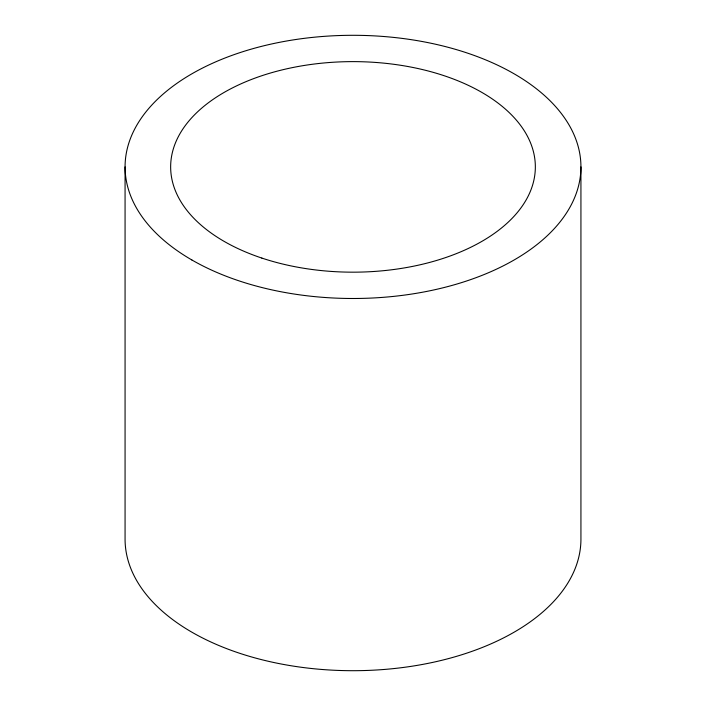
<?xml version="1.0" encoding="UTF-8"?>
<svg xmlns="http://www.w3.org/2000/svg" width="706" height="706" viewBox="0 0 706 706"><rect width="100%" height="100%" fill="white"/><g stroke="black" fill="none" stroke-linecap="round" stroke-linejoin="round"><path stroke-width="1.06" d="M580.932 166.898L580.932 539.102A227.932 131.598 0 0 1 353 670.7A227.932 131.598 0 0 1 125.068 539.102L125.068 166.898M191.829 259.949A227.932 131.598 0 0 0 573.166 200.954A227.932 131.598 0 0 0 294.005 39.783A227.932 131.598 0 0 0 191.829 259.949M261.829 258.069A182.342 105.273 0 0 0 535.342 166.898A182.342 105.273 0 0 0 261.829 75.727A182.342 105.273 0 0 0 261.829 258.069"/></g></svg>
